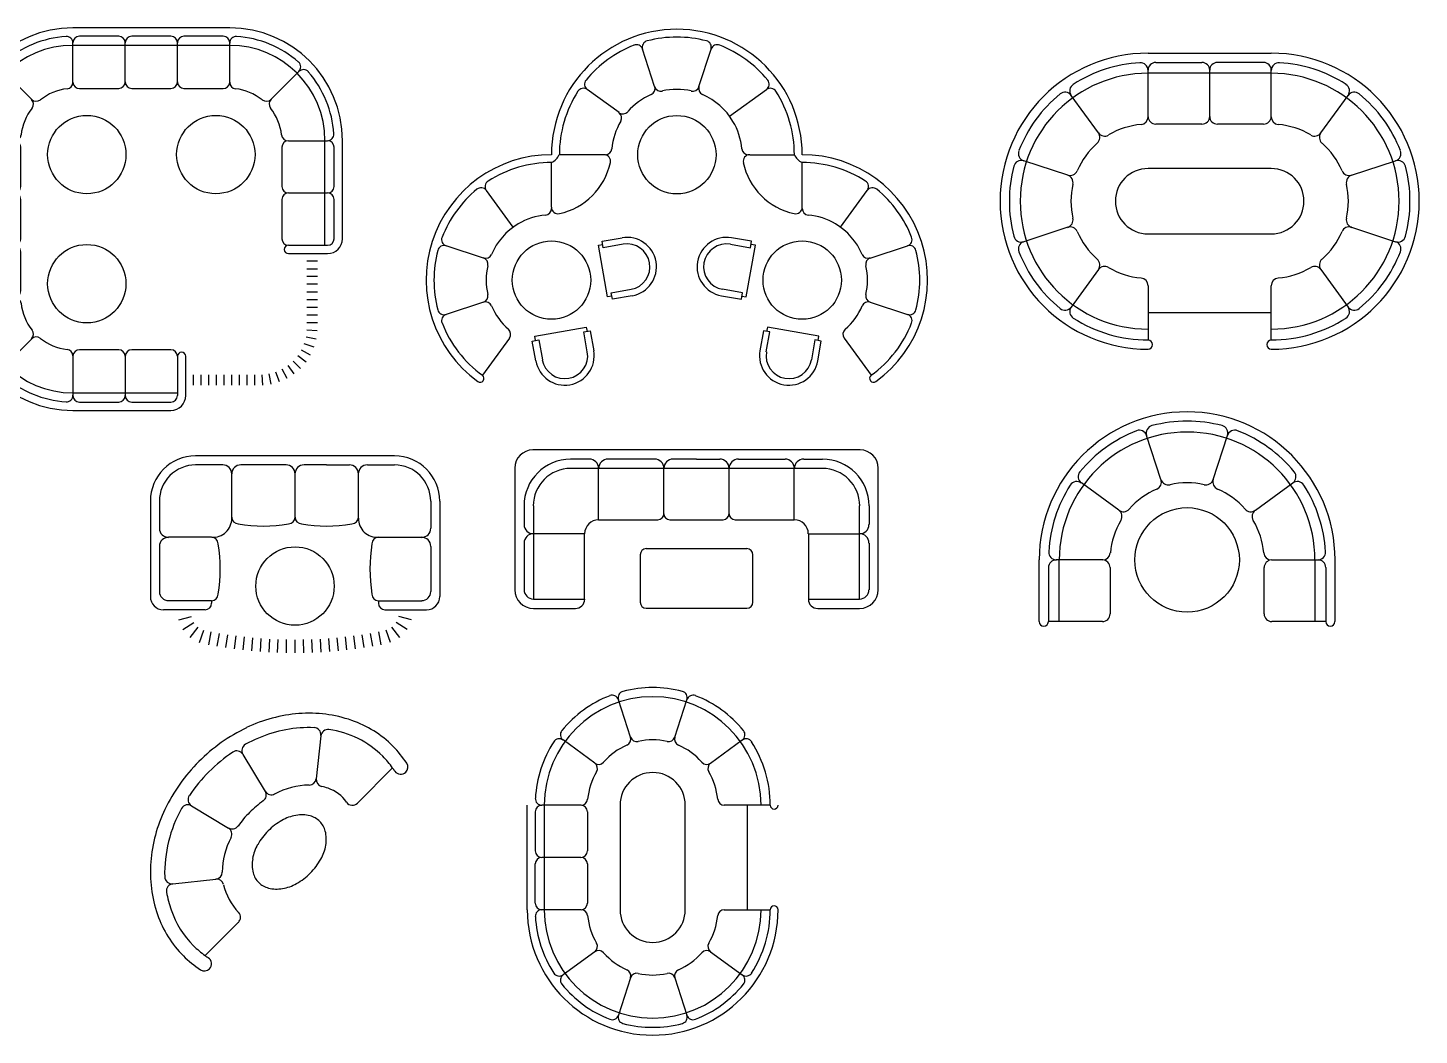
# Model space of a CAD drawing. Extents: x -42728 to 99010, y -18674 to 47645.
# Drawn here: x -7076 to 3579, y -16175 to -8466 of the extents above; entities that cross this region are included whole.
import ezdxf

# ---------------------------------------------------------------- set-up
doc = ezdxf.new("R2010")
doc.units = 0
doc.header["$LTSCALE"] = 100
doc.header["$MEASUREMENT"] = 0
doc.layers.get('0').update_dxf_attribs({"linetype": 'CONTINUOUS'})

# ---------------------------------------------------------------- blocks, each defined once
blk = doc.blocks.new('A$C7D3C48EA')
for p, q in [((2064, 2928), (864, 2928)), ((864, 2511), (864, 2812)), ((2064, 2794), (864, 2794)), ((1214, 2864), (914, 2864)), ((1264, 2514), (1264, 2814)), ((1614, 2864), (1314, 2864)), ((1664, 2514), (1664, 2814)), ((2014, 2864), (1714, 2864)), ((2064, 2511), (2064, 2812)), ((548, 2380), (335, 2593)), ((2380, 2380), (2593, 2593)), ((914, 2464), (1214, 2464)), ((1314, 2464), (1614, 2464)), ((1714, 2464), (2014, 2464)), ((0, 2064), (0, 864)), ((414, 2064), (116, 2064)), ((134, 2064), (134, 864)), ((2514, 2064), (2812, 2064)), ((2794, 1264), (2794, 2064)), ((2928, 1314), (2928, 2064)), ((64, 2014), (64, 1714)), ((464, 1714), (464, 2014)), ((2464, 2014), (2464, 1714)), ((2864, 1714), (2864, 2014)), ((64, 1614), (64, 1314)), ((414, 1664), (114, 1664)), ((464, 1314), (464, 1614)), ((2464, 1614), (2464, 1314)), ((2514, 1664), (2814, 1664)), ((2864, 1314), (2864, 1614)), ((64, 1214), (64, 914)), ((414, 1264), (114, 1264)), ((464, 914), (464, 1214)), ((2514, 1264), (2814, 1264)), ((2514, 1200), (2814, 1200)), ((2736, 1141), (2656, 1141)), ((2736, 1082), (2656, 1082)), ((2736, 1024), (2656, 1024)), ((2736, 965), (2656, 965)), ((417, 864), (116, 864)), ((2736, 906), (2656, 906)), ((2736, 847), (2656, 847)), ((2736, 788), (2656, 788)), ((2736, 730), (2656, 730)), ((2736, 671), (2656, 671)), ((548, 548), (335, 335)), ((2727, 546), (2649, 561)), ((2735, 610), (2656, 614)), ((1214, 464), (914, 464)), ((1614, 464), (1314, 464)), ((2684, 424), (2613, 462)), ((2710, 483), (2635, 510)), ((864, 417), (864, 114)), ((1264, 414), (1264, 114)), ((1664, 414), (1664, 114)), ((1728, 114), (1728, 414)), ((2558, 279), (2511, 343)), ((2607, 321), (2551, 377)), ((2649, 370), (2585, 417)), ((1787, 192), (1787, 272)), ((1846, 192), (1846, 272)), ((1904, 192), (1904, 272)), ((1963, 192), (1963, 272)), ((2022, 192), (2022, 272)), ((2081, 192), (2081, 272)), ((2140, 192), (2140, 272)), ((2198, 192), (2198, 272)), ((2257, 192), (2257, 272)), ((2318, 193), (2314, 272)), ((2382, 201), (2367, 279)), ((2445, 218), (2418, 293)), ((2504, 244), (2466, 315)), ((864, 134), (1664, 134)), ((914, 64), (1214, 64)), ((1314, 64), (1614, 64)), ((864, 0), (1614, 0))]:
    blk.add_line(p, q)
for centre in [(970, 1958), (1958, 1958), (970, 970)]:
    blk.add_circle(centre, 300)
for centre, radius, start, end in [((864, 2064), 864, 90, 180), ((2064, 2064), 864, 0, 90), ((864, 2064), 730, 90, 180), ((864, 2064), 800, 93.8226, 131.1774), ((814, 2812), 50, 0, 93.8226), ((914, 2814), 50, 90, 180), ((1214, 2814), 50, 0, 90), ((1314, 2814), 50, 90, 180), ((1614, 2814), 50, 0, 90), ((1714, 2814), 50, 90, 180), ((2014, 2814), 50, 0, 90), ((2114, 2812), 50, 86.1774, 180), ((2064, 2064), 730, 0, 90), ((2064, 2064), 800, 48.8226, 86.1774), ((370, 2629), 50, 131.1774, 225), ((2558, 2629), 50, 315, 48.8226), ((864, 2064), 800, 138.8226, 176.1774), ((299, 2558), 50, 45, 138.8226), ((2629, 2558), 50, 41.1774, 135), ((2064, 2064), 800, 3.8226, 41.1774), ((864, 2064), 400, 96.3794, 128.6206), ((814, 2511), 50, 276.3794, 360), ((914, 2514), 50.1, 183.3529, 269.9307), ((1214, 2514), 50, 270, 0), ((1314, 2514), 50, 180, 270), ((1614, 2514), 50, 270, 0), ((1714, 2514), 50, 180, 270), ((2014, 2514), 50.1, 270.0693, 356.6471), ((2114, 2511), 50, 180, 263.6206), ((2064, 2064), 400, 51.3794, 83.6206), ((583, 2416), 50, 225, 308.6206), ((512, 2345), 50, 321.3794, 45), ((2345, 2416), 50, 231.3794, 315), ((2416, 2345), 50, 135, 218.6206), ((864, 2064), 400, 141.3794, 173.6206), ((2064, 2064), 400, 6.3794, 38.6206), ((114, 2014), 50, 90, 180), ((116, 2114), 50, 176.1774, 270), ((417, 2114), 50.1, 266.9645, 353.5604), ((414, 2014), 50, 0, 90), ((2511, 2114), 50.1, 186.4396, 273.0355), ((2514, 2014), 50, 90, 180), ((2812, 2114), 50, 270, 3.8226), ((2814, 2014), 50, 0, 90), ((114, 1714), 50, 180, 270), ((414, 1714), 50, 270, 0), ((2514, 1714), 50, 180, 270), ((2814, 1714), 50, 270, 0), ((114, 1614), 50, 90, 180), ((414, 1614), 50, 0, 90), ((2514, 1614), 50, 90, 180), ((2814, 1614), 50, 0, 90), ((114, 1314), 50, 180, 270), ((414, 1314), 50, 270, 0), ((2514, 1314), 50, 180, 270), ((2814, 1314), 114, 270, 0), ((2814, 1314), 50, 270, 0), ((114, 1214), 50, 90, 180), ((414, 1214), 50, 0, 90), ((2514, 1232), 32, 90, 270), ((864, 864), 864, 180, 270), ((114, 914), 50, 180, 270), ((116, 814), 50, 90, 183.8226), ((864, 864), 730, 180, 270), ((414, 914), 50.1, 273.3529, 359.9307), ((417, 814), 50, 6.3794, 90), ((864, 864), 800, 183.8226, 221.1774), ((864, 864), 400, 186.3794, 218.6206), ((512, 583), 50, 315, 38.6206), ((583, 512), 50, 51.3794, 135), ((864, 864), 400, 231.3794, 263.6206), ((814, 417), 50, 0, 83.6206), ((914, 414), 50.1, 90.0693, 176.6471), ((1214, 414), 50, 0, 90), ((1314, 414), 50, 90, 180), ((1614, 414), 50, 0, 90), ((1696, 414), 32, 0, 180), ((299, 370), 50, 221.1774, 315), ((370, 299), 50, 135, 228.8226), ((864, 864), 800, 228.8226, 266.1774), ((814, 116), 50, 266.1774, 0), ((914, 114), 50, 180, 270), ((1214, 114), 50, 270, 0), ((1314, 114), 50, 180, 270), ((1614, 114), 114, 270, 0), ((1614, 114), 50, 270, 0)]:
    blk.add_arc(centre, radius, start, end)
blk = doc.blocks.new('A$C70CB5E6C')
for p, q in [((1745, 2282), (1653, 2568)), ((2084, 2282), (2177, 2568)), ((1472, 2083), (1228, 2260)), ((2319, 2055), (2601, 2260)), ((1367, 1761), (1015, 1761)), ((2473, 1761), (2815, 1761)), ((955, 1359), (955, 1701)), ((2875, 1359), (2875, 1701)), ((661, 1206), (456, 1488)), ((3169, 1206), (3373, 1488)), ((1314, 1068), (1347, 1073)), ((1383, 674), (1314, 1068)), ((1343, 1098), (1495, 1125)), ((1351, 1049), (1343, 1098)), ((1504, 1076), (1351, 1049)), ((2326, 1076), (2478, 1049)), ((2487, 1098), (2334, 1125)), ((2446, 674), (2516, 1068)), ((2478, 1049), (2487, 1098)), ((2516, 1068), (2482, 1073)), ((434, 970), (148, 1063)), ((3396, 970), (3682, 1063)), ((1417, 679), (1383, 674)), ((1412, 704), (1565, 731)), ((1421, 655), (1412, 704)), ((1573, 682), (1421, 655)), ((2256, 682), (2409, 655)), ((2417, 704), (2265, 731)), ((2409, 655), (2417, 704)), ((2413, 679), (2446, 674)), ((434, 632), (148, 539)), ((3396, 632), (3682, 539)), ((827, 372), (1221, 442)), ((1221, 442), (1227, 409)), ((2608, 442), (2602, 409)), ((3002, 372), (2608, 442)), ((633, 358), (426, 73)), ((808, 335), (858, 344)), ((835, 183), (808, 335)), ((833, 339), (827, 372)), ((858, 344), (885, 191)), ((1202, 404), (1252, 413)), ((1229, 252), (1202, 404)), ((1252, 413), (1279, 261)), ((2578, 413), (2551, 261)), ((2627, 404), (2578, 413)), ((2600, 252), (2627, 404)), ((2972, 344), (2945, 191)), ((3021, 335), (2972, 344)), ((2994, 183), (3021, 335)), ((2996, 339), (3002, 372)), ((3197, 358), (3404, 73))]:
    blk.add_line(p, q)
for centre in [(1915, 1761), (955, 801), (2875, 801)]:
    blk.add_circle(centre, 300)
for centre, radius, start, end in [((1915, 1761), 960, 0, 180), ((1915, 1761), 900, 111.3723, 140.6277), ((1605, 2553), 50, 18, 111.3723), ((1700, 2584), 50, 104.6277, 198), ((1915, 1761), 900, 75.3723, 104.6277), ((2129, 2584), 50, 342, 75.3723), ((2225, 2553), 50, 68.6277, 162), ((1915, 1761), 900, 39.3723, 68.6277), ((1915, 1761), 900, 147.3723, 180), ((1199, 2219), 50, 54, 147.3723), ((1258, 2300), 50, 140.6277, 234), ((1698, 2267), 50, 293.2159, 18), ((1793, 2297), 50, 198, 282.7841), ((1915, 1761), 500, 77.2159, 102.7841), ((2036, 2297), 50, 257.2159, 342), ((2132, 2267), 50, 162, 246.7841), ((2572, 2300), 50, 306, 39.3723), ((2631, 2219), 50, 32.6277, 126), ((1915, 1761), 900, 0, 32.6277), ((1915, 1761), 500, 113.2159, 138.7841), ((1915, 1761), 500, 30.7033, 66.7841), ((1501, 2123), 50, 234, 318.7841), ((1442, 2043), 50, 329.2159, 54), ((1915, 1761), 500, 149.2159, 174.7841), ((1915, 1761), 500, 5.2159, 30.7033), ((955, 801), 960, 90, 234), ((909, 1807), 115, 293.3177, 336.6823), ((1357, 1711), 50, 347.9578, 90), ((1367, 1811), 50, 270, 354.7841), ((2462, 1811), 50, 185.2159, 270), ((2473, 1711), 50, 90, 192.0422), ((2920, 1807), 115, 203.3177, 246.6823), ((2875, 801), 960, 306, 90), ((955, 801), 900, 90, 122.6277), ((909, 1807), 508, 282.0422, 347.9578), ((2920, 1807), 508, 192.0422, 257.9578), ((2875, 801), 900, 57.3723, 90), ((955, 801), 900, 129.3723, 158.6277), ((416, 1458), 50, 36, 129.3723), ((496, 1517), 50, 122.6277, 216), ((3333, 1517), 50, 324, 57.3723), ((3414, 1458), 50, 50.6277, 144), ((2875, 801), 900, 21.3723, 50.6277), ((955, 801), 500, 95.2159, 120.7033), ((905, 1349), 50, 275.2159, 0), ((1005, 1359), 50, 180, 282.0422), ((2825, 1359), 50, 257.9578, 0), ((2925, 1349), 50, 180, 264.7841), ((2875, 801), 500, 59.2967, 84.7841), ((955, 801), 500, 120.7033, 156.7841), ((2875, 801), 500, 23.2159, 59.2967), ((132, 1016), 50, 72, 165.3723), ((163, 1111), 50, 158.6277, 252), ((1534, 903), 225, 280, 100), ((1534, 903), 175, 280, 100), ((2295, 903), 225, 80, 260), ((2295, 903), 175, 80, 260), ((3666, 1111), 50, 288, 21.3723), ((3697, 1016), 50, 14.6277, 108), ((955, 801), 900, 165.3723, 194.6277), ((449, 1018), 50, 252, 336.7841), ((418, 923), 50, 347.2159, 72), ((3380, 1018), 50, 203.2159, 288), ((3411, 923), 50, 108, 192.7841), ((2875, 801), 900, 345.3723, 14.6277), ((955, 801), 500, 167.2159, 192.7841), ((2875, 801), 500, 347.2159, 12.7841), ((418, 679), 50, 288, 12.7841), ((3411, 679), 50, 167.2159, 252), ((132, 586), 50, 194.6277, 288), ((163, 491), 50, 108, 201.3723), ((449, 584), 50, 23.2159, 108), ((955, 801), 500, 203.2159, 228.7841), ((2875, 801), 500, 311.2159, 336.7841), ((3380, 584), 50, 72, 156.7841), ((3697, 586), 50, 252, 345.3723), ((3666, 491), 50, 338.6277, 72), ((955, 801), 900, 201.3723, 234), ((2875, 801), 900, 306, 338.6277), ((592, 387), 50, 324, 48.7841), ((3237, 387), 50, 131.2159, 216), ((1057, 222), 225, 190, 10), ((1057, 222), 175, 190, 10), ((2773, 222), 225, 170, 350), ((2773, 222), 175, 170, 350), ((408, 49), 30, 234, 54), ((3421, 49), 30, 126, 306)]:
    blk.add_arc(centre, radius, start, end)
blk = doc.blocks.new('A$C5D2B04F9')
for p, q in [((1133, 2265), (2077, 2265)), ((1133, 1779), (1133, 2136)), ((1192, 2195), (1546, 2195)), ((1605, 1782), (1605, 2136)), ((2018, 2195), (1664, 2195)), ((2077, 1779), (2077, 2136)), ((2077, 2112), (1133, 2112)), ((753, 1656), (544, 1943)), ((2457, 1656), (2665, 1943)), ((1133, 1779), (1133, 1779)), ((1546, 1723), (1192, 1723)), ((2018, 1723), (1664, 1723)), ((518, 1332), (181, 1442)), ((2691, 1332), (3029, 1442)), ((2077, 1383), (1133, 1383)), ((518, 933), (181, 823)), ((1133, 883), (2077, 883)), ((2691, 933), (3029, 823)), ((753, 610), (544, 323)), ((2457, 610), (2665, 323)), ((1133, 486), (1133, 71)), ((2077, 71), (2077, 486)), ((2077, 279), (1133, 279))]:
    blk.add_line(p, q)
for centre, radius, start, end in [((1133, 1133), 1133, 90, 270), ((2077, 1133), 1133, 270, 90), ((1133, 1133), 1062, 93.3723, 122.6277), ((1074, 2134), 59, 0, 93.3723), ((1192, 2136), 59, 90, 180), ((1546, 2136), 59, 0, 90), ((1664, 2136), 59, 90, 180), ((2018, 2136), 59, 0, 90), ((2136, 2134), 59, 86.6277, 180), ((2077, 1133), 1062, 57.3723, 86.6277), ((1133, 1133), 979, 90, 270), ((592, 1977), 59, 122.6277, 216), ((2077, 1133), 979, 270, 90), ((2617, 1977), 59, 324, 57.3723), ((1133, 1133), 1062, 129.3723, 158.6277), ((497, 1908), 59, 36, 129.3723), ((2713, 1908), 59, 50.6277, 144), ((2077, 1133), 1062, 21.3723, 50.6277), ((1133, 1133), 590, 95.2159, 120.7841), ((1074, 1779), 59, 275.2159, 360), ((1192, 1782), 59.1, 182.7156, 269.9545), ((1546, 1782), 59, 270, 0), ((1664, 1782), 59, 180, 270), ((2018, 1782), 59.1, 270.0455, 357.2844), ((2136, 1779), 59, 180, 264.7841), ((2077, 1133), 590, 59.2159, 84.7841), ((705, 1621), 59, 311.2159, 36), ((801, 1690), 59, 216, 300.7841), ((2409, 1690), 59, 239.2159, 324), ((2504, 1621), 59, 144, 228.7841), ((199, 1498), 59, 158.6277, 252), ((1133, 1133), 590, 131.2159, 156.7841), ((2077, 1133), 590, 23.2159, 48.7841), ((3011, 1498), 59, 288, 21.3723), ((1133, 1133), 1062, 165.3723, 194.6277), ((162, 1386), 59, 72, 165.3723), ((3047, 1386), 59, 14.6277, 108), ((2077, 1133), 1062, 345.3723, 14.6277), ((536, 1389), 59, 252, 336.7841), ((500, 1276), 59, 347.2159, 72), ((1133, 1133), 250, 90, 270), ((2077, 1133), 250, 270, 90), ((2673, 1389), 59, 203.2159, 288), ((2710, 1276), 59, 108, 192.7841), ((1133, 1133), 590, 167.2159, 192.7841), ((2077, 1133), 590, 347.2159, 12.7841), ((500, 989), 59, 288, 12.7841), ((2710, 989), 59, 167.2159, 252), ((162, 879), 59, 194.6277, 288), ((536, 877), 59, 23.2159, 108), ((1133, 1133), 590, 203.2159, 228.7841), ((2077, 1133), 590, 311.2159, 336.7841), ((2673, 877), 59, 72, 156.7841), ((3047, 879), 59, 252, 345.3723), ((199, 767), 59, 108, 201.3723), ((3011, 767), 59, 338.6277, 72), ((1133, 1133), 1062, 201.3723, 230.6277), ((705, 645), 59, 324, 48.7841), ((2504, 645), 59, 131.2159, 216), ((2077, 1133), 1062, 309.3723, 338.6277), ((801, 575), 59, 59.2159, 144), ((1133, 1133), 590, 239.2159, 264.7841), ((1074, 486), 59, 0, 84.7841), ((2136, 486), 59, 95.2159, 180), ((2077, 1133), 590, 275.2159, 300.7841), ((2409, 575), 59, 36, 120.7841), ((497, 357), 59, 230.6277, 324), ((592, 288), 59, 144, 237.3723), ((2617, 288), 59, 302.6277, 36), ((2713, 357), 59, 216, 309.3723), ((1133, 1133), 1062, 237.3723, 270), ((2077, 1133), 1062, 270, 302.6277), ((1133, 35), 35.4, 270, 90), ((2077, 35), 35.4, 90, 270)]:
    blk.add_arc(centre, radius, start, end)
blk = doc.blocks.new('A$C70A056E7')
for p, q in [((933, 1122), (823, 1460)), ((1332, 1122), (1442, 1460)), ((610, 887), (323, 1096)), ((1656, 887), (1943, 1096)), ((0, 35), (0, 507)), ((71, 448), (71, 35)), ((486, 507), (130, 507)), ((153, 35), (153, 507)), ((543, 448), (543, 94)), ((1723, 94), (1723, 448)), ((1779, 507), (2136, 507)), ((2112, 507), (2112, 35)), ((2195, 448), (2195, 35)), ((2265, 507), (2265, 35)), ((484, 35), (71, 35)), ((2195, 35), (1782, 35))]:
    blk.add_line(p, q)
blk.add_circle((1133, 507), 400)
for centre, radius, start, end in [((1133, 507), 1133, 0, 180), ((1133, 507), 1062, 111.3723, 140.6277), ((767, 1441), 59, 18, 111.3723), ((879, 1478), 59, 104.6277, 198), ((1133, 507), 1062, 75.3723, 104.6277), ((1386, 1478), 59, 342, 75.3723), ((1498, 1441), 59, 68.6277, 162), ((1133, 507), 1062, 39.3723, 68.6277), ((1133, 507), 979, 0, 180), ((357, 1144), 59, 140.6277, 234), ((1908, 1144), 59, 306, 39.3723), ((1133, 507), 1062, 147.3723, 176.6277), ((288, 1048), 59, 54, 147.3723), ((877, 1104), 59, 293.2159, 18), ((989, 1140), 59, 198, 282.7841), ((1133, 507), 590, 77.2159, 102.7841), ((1276, 1140), 59, 257.2159, 342), ((1389, 1104), 59, 162, 246.7841), ((1977, 1048), 59, 32.6277, 126), ((1133, 507), 1062, 3.3723, 32.6277), ((1133, 507), 590, 113.2159, 138.7841), ((1133, 507), 590, 41.2159, 66.7841), ((645, 935), 59, 234, 318.7841), ((575, 840), 59, 329.2159, 54), ((1621, 935), 59, 221.2159, 306), ((1690, 840), 59, 126, 210.7841), ((1133, 507), 590, 149.2159, 174.7841), ((1133, 507), 590, 5.2159, 30.7841), ((132, 566), 59, 176.6277, 270), ((486, 566), 59, 270, 354.7841), ((1779, 566), 59, 185.2159, 270), ((2134, 566), 59, 270, 3.3723), ((130, 448), 59, 90, 180), ((484, 448), 59.1, 0.0455, 87.2844), ((1782, 448), 59.1, 92.7156, 179.9545), ((2136, 448), 59, 0, 90), ((35, 35), 35.4, 180, 0), ((484, 94), 59, 270, 360), ((1782, 94), 59, 180, 270), ((2230, 35), 35.4, 180, 0)]:
    blk.add_arc(centre, radius, start, end)
blk = doc.blocks.new('A$C71112180')
for p, q in [((2645, 1213), (139, 1213)), ((0, 1074), (0, 143)), ((571, 1142), (428, 1142)), ((2356, 1071), (428, 1071)), ((642, 678), (642, 1071)), ((1071, 1142), (714, 1142)), ((1142, 725), (1142, 1071)), ((1392, 1142), (1213, 1142)), ((1392, 1142), (1570, 1142)), ((1642, 725), (1642, 1071)), ((1713, 1142), (2070, 1142)), ((2141, 678), (2141, 1071)), ((2213, 1142), (2356, 1142)), ((2784, 143), (2784, 1074)), ((71, 785), (71, 642)), ((143, 785), (143, 71)), ((2641, 71), (2641, 785)), ((2713, 785), (2713, 642)), ((642, 678), (1096, 678)), ((1188, 678), (1595, 678)), ((1688, 678), (2141, 678)), ((535, 571), (143, 571)), ((535, 71), (535, 571)), ((2249, 571), (2249, 71)), ((2249, 571), (2641, 571)), ((71, 500), (71, 143)), ((1777, 457), (1007, 457)), ((2713, 500), (2713, 143)), ((961, 411), (961, 47)), ((1823, 47), (1823, 411)), ((143, 71), (535, 71)), ((1007, 1), (1777, 1)), ((2249, 71), (2641, 71)), ((143, 0), (464, 0)), ((2320, 0), (2641, 0))]:
    blk.add_line(p, q)
for centre, radius, start, end in [((139, 1074), 139, 90, 180), ((2645, 1074), 139, 360, 90), ((428, 785), 357, 90, 180), ((428, 785), 286, 90, 180), ((571, 1071), 71.4, 0, 90), ((714, 1071), 71.4, 90, 180), ((1071, 1071), 71.4, 0, 90), ((1213, 1071), 71.4, 90, 180), ((1570, 1071), 71.4, 0, 90), ((1713, 1071), 71.4, 90, 180), ((2070, 1071), 71.4, 0, 90), ((2213, 1071), 71.4, 90, 180), ((2356, 785), 357, 0, 90), ((2356, 785), 286, 0, 90), ((143, 642), 71.4, 180, 270), ((642, 571), 107, 90, 180), ((1096, 725), 46.4, 270, 0), ((1188, 725), 46.4, 180, 270), ((1595, 725), 46.4, 270, 0), ((1688, 725), 46.4, 180, 270), ((2141, 571), 107, 360, 90), ((2641, 642), 71.4, 270, 0), ((143, 500), 71.4, 90, 180), ((2641, 500), 71.4, 0, 90), ((1007, 411), 46.4, 90, 180), ((1777, 411), 46.4, 360, 90), ((143, 143), 143, 180, 270), ((143, 143), 71.4, 180, 270), ((2641, 143), 143, 270, 0), ((2641, 143), 71.4, 270, 0), ((464, 71), 71.4, 270, 0), ((1007, 47), 46.4, 180, 270), ((1777, 47), 46.4, 270, 360), ((2320, 71), 71.4, 180, 270)]:
    blk.add_arc(centre, radius, start, end)
blk = doc.blocks.new('A$C219B0286')
for p, q in [((1870, 1507), (346, 1507)), ((554, 1438), (346, 1438)), ((1039, 1438), (693, 1438)), ((1350, 1438), (1177, 1438)), ((1350, 1438), (1524, 1438)), ((1662, 1438), (1870, 1438)), ((623, 1030), (623, 1369)), ((1108, 1038), (1108, 1369)), ((1593, 1030), (1593, 1369)), ((0, 1161), (0, 430)), ((69, 1161), (69, 953)), ((2147, 1161), (2147, 953)), ((2216, 1161), (2216, 430)), ((469, 884), (139, 884)), ((1747, 884), (2078, 884)), ((69, 815), (69, 469)), ((2147, 815), (2147, 469)), ((419, 330), (100, 330)), ((469, 399), (139, 399)), ((469, 399), (469, 380)), ((1747, 399), (1747, 380)), ((1747, 399), (2078, 399)), ((1797, 330), (2116, 330)), ((217, 253), (314, 277)), ((250, 178), (334, 233)), ((1966, 178), (1882, 233)), ((1999, 253), (1902, 277)), ((305, 118), (367, 197)), ((376, 79), (410, 173)), ((448, 62), (466, 160)), ((513, 50), (530, 149)), ((579, 40), (593, 139)), ((644, 30), (657, 130)), ((710, 22), (722, 122)), ((776, 16), (786, 115)), ((843, 10), (850, 110)), ((1374, 10), (1366, 110)), ((1440, 16), (1430, 115)), ((1506, 22), (1495, 122)), ((1572, 30), (1559, 130)), ((1638, 40), (1623, 139)), ((1703, 50), (1686, 149)), ((1769, 62), (1750, 160)), ((1840, 79), (1806, 173)), ((1911, 118), (1849, 197)), ((909, 6), (914, 105)), ((975, 2), (979, 102)), ((1042, 1), (1044, 101)), ((1108, 0), (1108, 100)), ((1175, 1), (1173, 101)), ((1241, 2), (1237, 102)), ((1307, 6), (1302, 105))]:
    blk.add_line(p, q)
blk.add_circle((1108, 511), 300)
for centre, radius, start, end in [((346, 1161), 346, 90, 180), ((1870, 1161), 346, 0, 90), ((346, 1161), 277, 89.9999, 180.0001), ((554, 1369), 69.3, 0, 90), ((693, 1369), 69.3, 90, 180), ((1039, 1369), 69.3, 0, 90), ((1177, 1369), 69.3, 90, 180), ((1524, 1369), 69.3, 0, 90), ((1524, 1369), 69.3, 0, 90), ((1662, 1369), 69.3, 90, 180), ((1662, 1369), 69.3, 90, 180), ((1870, 1161), 277, 0, 90), ((478, 1030), 146, 266.8053, 0), ((673, 1038), 50, 180, 270), ((866, 1987), 1017, 259.0969, 280.9031), ((1058, 1038), 50, 270, 0), ((1158, 1038), 50, 180, 270), ((1350, 1987), 1017, 259.0969, 280.9031), ((1543, 1038), 50, 270, 360), ((1739, 1030), 146, 180, 273.1947), ((139, 953), 69.3, 180, 270), ((139, 815), 69.3, 90, 180), ((469, 834), 50, 0, 90), ((1747, 834), 50, 90, 180), ((2078, 953), 69.3, 270, 0), ((2078, 815), 69.3, 0, 90), ((-678, 642), 1213, 350.8748, 9.1252), ((2895, 642), 1213, 170.8748, 189.1252), ((100, 430), 100, 180, 270), ((139, 469), 69.3, 180, 270), ((469, 449), 50, 270, 0), ((1747, 449), 50, 180, 270), ((2078, 469), 69.3, 270, 0), ((2116, 430), 100, 270, 0), ((419, 380), 50, 270, 0), ((1797, 380), 50, 180, 270)]:
    blk.add_arc(centre, radius, start, end)
blk = doc.blocks.new('A$C2BF21B00')
for p, q in [((1302, 1798), (1267, 1471)), ((705, 1657), (876, 1374)), ((1852, 1553), (1583, 1283)), ((1852, 1553), (1852, 1553)), ((1953, 1520), (1953, 1520)), ((312, 1264), (595, 1093)), ((168, 667), (498, 703)), ((670, 371), (416, 117)), ((449, 16), (449, 16))]:
    blk.add_line(p, q)
for centre, radius, start, end in [((1225, 832), 1141, 94.5249, 115.5335), ((1213, 978), 994, 70.8924, 94.5249), ((1305, 664), 1326, 115.5335, 135), ((1225, 832), 1031, 94.5249, 118.977), ((1213, 978), 884, 87.6119, 94.5249), ((1248, 1807), 55, 353.8078, 87.6119), ((1357, 1792), 55, 82.2198, 173.8078), ((1267, 1133), 720, 45, 82.2198), ((1267, 1133), 830, 45, 70.8924), ((752, 1686), 55, 118.977, 211.1412), ((1267, 1133), 830, 33.3432, 45), ((1305, 664), 1326, 135, 154.4665), ((1305, 664), 1216, 123.8553, 135), ((658, 1629), 55, 31.1412, 123.8553), ((1267, 1133), 720, 35.6467, 45), ((1305, 664), 1216, 135, 146.1447), ((1267, 1133), 720, 33.3432, 35.6467), ((1914, 1559), 55, 213.3432, 315), ((1914, 1559), 55, 315, 33.3432), ((1223, 835), 587, 91.05, 117.9125), ((1212, 1477), 55, 270.136, 353.8078), ((1321, 1465), 55, 173.8078, 257.4796), ((1213, 978), 444, 70.8924, 77.4796), ((1267, 1133), 280, 34.3334, 70.8924), ((340, 1311), 55, 146.1447, 238.8588), ((1305, 664), 776, 124.9338, 135), ((829, 1346), 55, 304.9338, 31.1412), ((923, 1403), 55, 211.1412, 297.3485), ((1544, 1322), 55, 214.3334, 315), ((1137, 744), 1141, 154.4665, 175.4751), ((1137, 744), 1031, 151.023, 181.3545), ((284, 1217), 55, 58.8588, 151.023), ((1305, 664), 776, 135, 145.0662), ((1173, 846), 350, 100.3048, 118.9991), ((1157, 938), 256, 75.8924, 100.3048), ((1180, 1030), 161, 45, 75.8924), ((623, 1141), 55, 238.8588, 325.0662), ((566, 1046), 55, 332.1301, 58.9838), ((1235, 735), 476, 135, 151.0009), ((1235, 735), 476, 118.9991, 135), ((1180, 1030), 161, 14.1076, 45), ((1088, 1007), 256, 349.6952, 14.1076), ((1137, 744), 591, 152.13, 178.8709), ((1124, 797), 350, 151.0009, 169.6952), ((996, 1024), 350, 331.0009, 349.6952), ((1032, 813), 256, 169.6952, 194.1076), ((885, 1085), 476, 315, 331.0009), ((991, 756), 994, 175.4751, 199.1076), ((492, 757), 55, 276.1922, 358.8709), ((940, 790), 161, 194.1076, 225), ((885, 1085), 476, 298.9991, 315), ((162, 721), 55, 181.3545, 276.1922), ((174, 612), 55, 96.1922, 189.9964), ((504, 648), 55, 12.5212, 96.5396), ((991, 756), 444, 192.5204, 223.927), ((940, 790), 161, 225, 255.8924), ((946, 974), 350, 280.3048, 298.9991), ((991, 756), 884, 189.9964, 199.1076), ((963, 882), 256, 255.8924, 280.3048), ((836, 702), 830, 199.1076, 225), ((836, 702), 720, 199.1076, 225), ((632, 410), 55, 315, 43.927), ((836, 702), 830, 225, 236.6568), ((836, 702), 720, 225, 234.3533), ((836, 702), 720, 234.3533, 236.6568), ((410, 55), 55, 236.6568, 315), ((410, 55), 55, 315, 56.6568)]:
    blk.add_arc(centre, radius, start, end)
blk = doc.blocks.new('A$C58D60B47')
for p, q in [((791, 2281), (698, 2567)), ((1129, 2281), (1222, 2567)), ((517, 2082), (274, 2259)), ((1403, 2082), (1646, 2259)), ((0, 960), (0, 1760)), ((60, 1710), (60, 1410)), ((412, 1760), (110, 1760)), ((130, 1760), (130, 960)), ((460, 1710), (460, 1410)), ((710, 1760), (710, 960)), ((1210, 960), (1210, 1760)), ((1860, 1760), (1508, 1760)), ((1684, 1760), (1684, 960)), ((60, 1010), (60, 1310)), ((410, 1360), (110, 1360)), ((460, 1310), (460, 1010)), ((412, 960), (110, 960)), ((412, 960), (412, 960)), ((1508, 960), (1860, 960)), ((517, 638), (274, 461)), ((1403, 638), (1646, 461)), ((791, 439), (698, 153)), ((1129, 439), (1222, 153))]:
    blk.add_line(p, q)
for centre, radius, start, end in [((960, 1760), 830, 0, 180), ((960, 1760), 900, 111.3723, 140.6277), ((650, 2552), 50, 18, 111.3723), ((745, 2582), 50, 104.6277, 198), ((960, 1760), 900, 75.3723, 104.6277), ((1175, 2582), 50, 342, 75.3723), ((1270, 2552), 50, 68.6277, 162), ((960, 1760), 900, 39.3723, 68.6277), ((960, 1760), 900, 147.3723, 176.6277), ((244, 2218), 50, 54, 147.3723), ((303, 2299), 50, 140.6277, 234), ((743, 2265), 50, 293.2159, 18), ((838, 2296), 50, 198, 282.7841), ((960, 1760), 500, 77.2159, 102.7841), ((1082, 2296), 50, 257.2159, 342), ((1177, 2265), 50, 162, 246.7841), ((1617, 2299), 50, 306, 39.3723), ((1676, 2218), 50, 32.6277, 126), ((960, 1760), 900, 0, 32.6277), ((960, 1760), 500, 113.2159, 138.7841), ((960, 1760), 500, 41.2159, 66.7841), ((546, 2122), 50, 234, 318.7841), ((487, 2041), 50, 329.2159, 54), ((1374, 2122), 50, 221.2159, 306), ((1433, 2041), 50, 126, 210.7841), ((960, 1760), 500, 149.2159, 174.7841), ((960, 1760), 250, 0, 180), ((960, 1760), 500, 5.2159, 30.7841), ((111, 1810), 50, 176.6277, 270), ((110, 1710), 50, 90, 180), ((412, 1810), 50, 270, 354.7841), ((410, 1710), 50.1, 0.0455, 87.2844), ((1508, 1810), 50, 185.2159, 270), ((1890, 1760), 30, 180, 0), ((110, 1410), 50, 180, 270), ((410, 1410), 50, 270, 0), ((110, 1310), 50, 90, 180), ((410, 1310), 50, 0, 90), ((960, 960), 960, 180, 0), ((110, 1010), 50, 180, 270), ((111, 910), 50, 90, 183.3723), ((960, 960), 830, 180, 0), ((410, 1010), 50.1, 272.7156, 359.9545), ((412, 910), 50, 5.2159, 90), ((960, 960), 250, 180, 0), ((1508, 910), 50, 90, 174.7841), ((960, 960), 900, 327.3723, 0), ((1890, 960), 30, 0, 180), ((960, 960), 900, 183.3723, 212.6277), ((960, 960), 500, 185.2159, 210.7841), ((960, 960), 500, 329.2159, 354.7841), ((487, 679), 50, 306, 30.7841), ((546, 598), 50, 41.2159, 126), ((1374, 598), 50, 54, 138.7841), ((1433, 679), 50, 149.2159, 234), ((960, 960), 500, 221.2159, 246.7841), ((960, 960), 500, 293.2159, 318.7841), ((244, 502), 50, 212.6277, 306), ((303, 421), 50, 126, 219.3723), ((743, 455), 50, 342, 66.7841), ((838, 424), 50, 77.2159, 162), ((960, 960), 500, 257.2159, 282.7841), ((1082, 424), 50, 18, 102.7841), ((1177, 455), 50, 113.2159, 198), ((1676, 502), 50, 234, 327.3723), ((1617, 421), 50, 320.6277, 54), ((960, 960), 900, 219.3723, 248.6277), ((960, 960), 900, 291.3723, 320.6277), ((650, 168), 50, 248.6277, 342), ((745, 138), 50, 162, 255.3723), ((1175, 138), 50, 284.6277, 18), ((1270, 168), 50, 198, 291.3723), ((960, 960), 900, 255.3723, 284.6277)]:
    blk.add_arc(centre, radius, start, end)

msp = doc.modelspace()

# ---------------------------------------------------------------- block references
for name, p in [('A$C7D3C48EA', (-7594.23428, -11393.78591)), ('A$C70CB5E6C', (-4020.60978, -11197.62703)), ('A$C5D2B04F9', (369.79903, -10925.54325)), ('A$C70A056E7', (669.01777, -13045.08969)), ('A$C71112180', (-3347.0151, -12909.0479)), ('A$C219B0286', (-6137.8174, -13249.15248)), ('A$C58D60B47', (-3250.78845, -16175.24782)), ('A$C2BF21B00', (-6134.24542, -15683.29327))]:
    msp.add_blockref(name, p)

doc.saveas('drawing.dxf')
